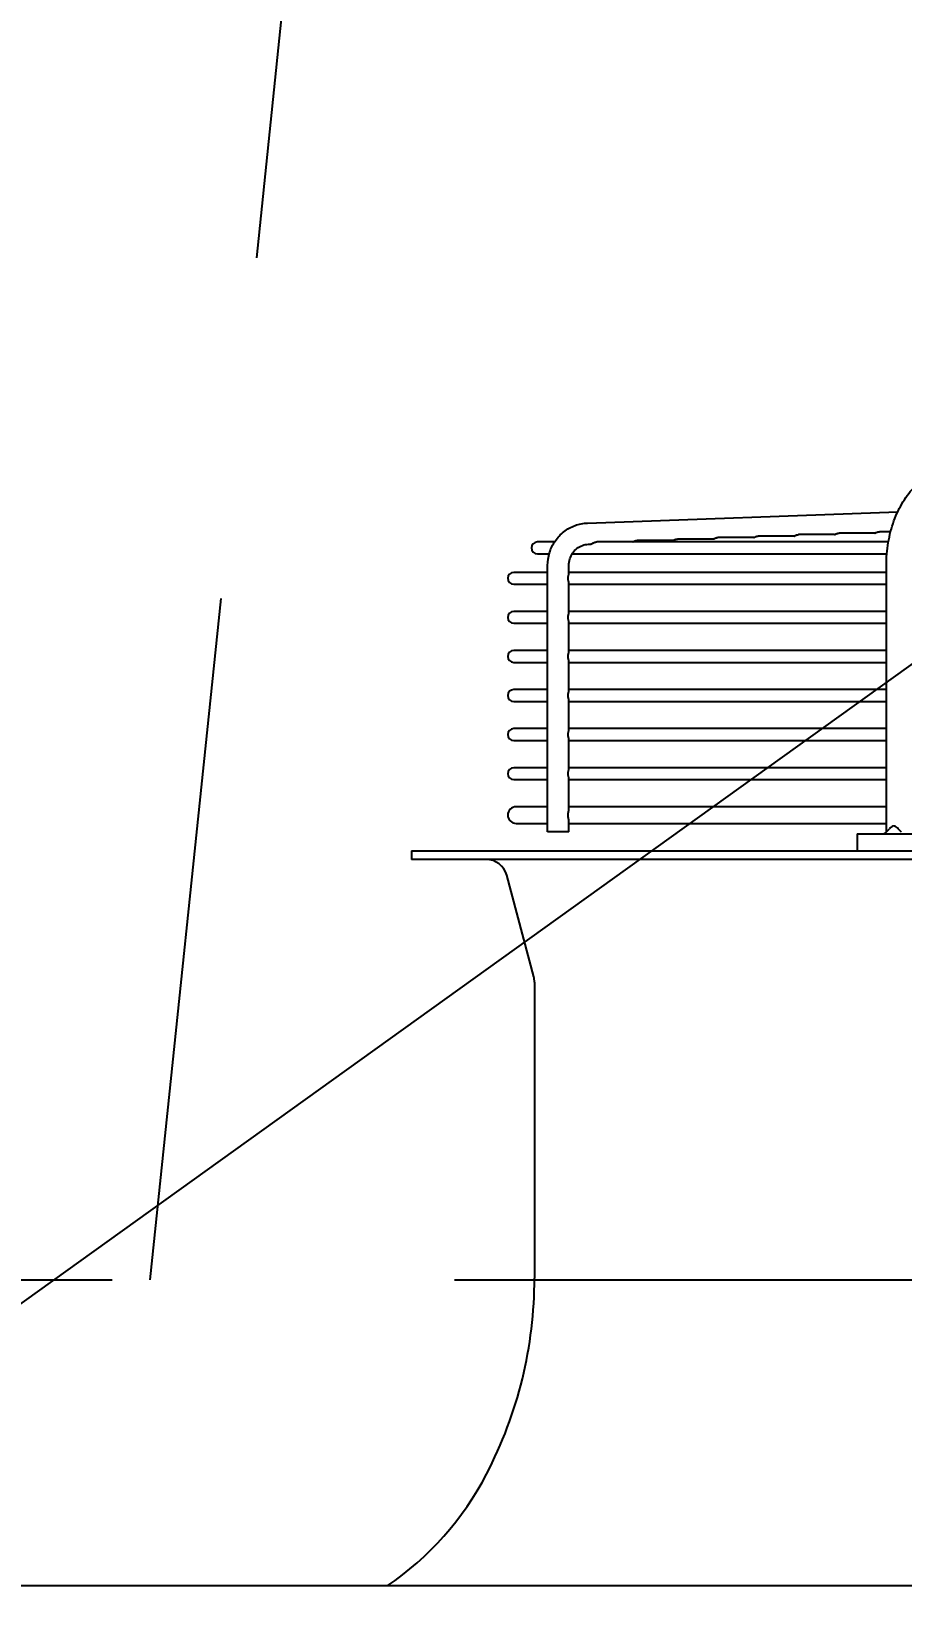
# Model space of a CAD drawing. Header units: millimetres. Extents: x 16200 to 32328, y 19251 to 29476.
# Drawn here: x 16295.33 to 16303.39, y 19596.96 to 19611.62 of the extents above; entities that cross this region are included whole.
import ezdxf

# ---------------------------------------------------------------- set-up
doc = ezdxf.new("R2010")
doc.units = ezdxf.units.MM
doc.header["$LTSCALE"] = 5
doc.linetypes.add('HIDDEN', pattern=[9.525, 6.35, -3.175])
doc.layers.add('UNIT', color=6, linetype='Continuous')
doc.layers.add('WS-NO-CONTROL', color=3, linetype='Continuous')
doc.styles.add('SUBMITTAL', font='romans.shx', dxfattribs={"width": 0.75})
doc.dimstyles.new('SUBMITTAL', dxfattribs={"dimtxt": 0.09375, "dimasz": 0.09375, "dimexe": 0.03125, "dimexo": 0.0625, "dimgap": 0.0625, "dimtad": 0, "dimdec": 4, "dimzin": 4, "dimdsep": 46, "dimlunit": 4, "dimtxsty": 'SUBMITTAL', "dimcen": 0.09375, "dimclre": 6, "dimadec": 0, "dimazin": 0, "dimtfac": 1, "dimtdec": 0, "dimtofl": 0, "dimtmove": 0, "dimatfit": 3, "dimfxl": 0, "dimfrac": 2, "dimtolj": 1, "dimtzin": 4, "dimarcsym": 0})

# ---------------------------------------------------------------- blocks, each defined once
blk = doc.blocks.new('*D98')
at = {"layer": 'WS-NO-CONTROL', "color": 6, "lineweight": -2}
for p, q in [((16249.536, 19595.795), (16249.536, 19636.925)), ((16307.686, 19595.527), (16307.686, 19636.925))]:
    blk.add_line(p, q, dxfattribs=at)
at = {"layer": 'WS-NO-CONTROL', "color": 3, "lineweight": -2}
for p, q in [((16249.536, 19634.325), (16244.986, 19634.325)), ((16303.136, 19634.325), (16254.086, 19634.325))]:
    blk.add_line(p, q, dxfattribs=at)
at = {"layer": 'WS-NO-CONTROL', "color": 3}
for points in [[(16254.086, 19635.083), (16254.086, 19633.567), (16249.536, 19634.325)], [(16303.136, 19635.083), (16303.136, 19633.567), (16307.686, 19634.325)]]:
    blk.add_solid(points, dxfattribs=at)
at = {"layer": 'WS-NO-CONTROL', "color": 3, "insert": (16227.679, 19634.325), "char_height": 4.55, "attachment_point": 5, "style": 'SUBMITTAL'}
blk.add_mtext('\\A1;4\'-10 1/8"', dxfattribs=at)

msp = doc.modelspace()

# ---------------------------------------------------------------- linework, layer by layer
at = {"layer": 'UNIT'}
for p, q in [((16300.4841, 19607.0623), (16303.3593, 19607.1663)), ((16302.7742, 19606.9544), (16302.4408, 19606.9544)), ((16303.1483, 19606.9679), (16302.815, 19606.9679)), ((16303.2934, 19606.9814), (16303.1891, 19606.9814)), ((16300.1782, 19606.8869), (16300.0196, 19606.8869)), ((16300.4912, 19606.8656), (16300.5134, 19606.8664)), ((16303.2729, 19606.8869), (16300.5698, 19606.8869)), ((16301.2774, 19606.9004), (16300.944, 19606.9004)), ((16301.6516, 19606.9139), (16301.3182, 19606.9139)), ((16302.0258, 19606.9274), (16301.6924, 19606.9274)), ((16302.4, 19606.9409), (16302.0666, 19606.9409)), ((16300.0196, 19606.7767), (16300.1286, 19606.7767)), ((16300.114, 19604.1995), (16300.114, 19606.6689)), ((16300.3108, 19606.589), (16300.3108, 19606.6689)), ((16300.3414, 19606.7767), (16303.2586, 19606.7767)), ((16303.254, 19604.1995), (16303.254, 19606.6689)), ((16300.114, 19606.605), (16299.7992, 19606.605)), ((16303.254, 19606.605), (16300.3108, 19606.605)), ((16299.7992, 19606.4948), (16300.114, 19606.4948)), ((16300.3108, 19606.2268), (16300.3108, 19606.5107)), ((16300.3108, 19606.4948), (16303.254, 19606.4948)), ((16300.114, 19606.2428), (16299.7992, 19606.2428)), ((16303.254, 19606.2428), (16300.3108, 19606.2428)), ((16299.7992, 19606.1326), (16300.114, 19606.1326)), ((16300.3108, 19605.8646), (16300.3108, 19606.1485)), ((16300.3108, 19606.1326), (16303.254, 19606.1326)), ((16300.114, 19605.8806), (16299.7992, 19605.8806)), ((16303.254, 19605.8806), (16300.3108, 19605.8806)), ((16300.3108, 19605.5024), (16300.3108, 19605.7863)), ((16299.7992, 19605.7704), (16300.114, 19605.7704)), ((16300.3108, 19605.7704), (16303.254, 19605.7704)), ((16300.114, 19605.5184), (16299.7992, 19605.5184)), ((16303.254, 19605.5184), (16300.3108, 19605.5184)), ((16299.7992, 19605.4081), (16300.114, 19605.4081)), ((16300.3108, 19605.1402), (16300.3108, 19605.4241)), ((16300.3108, 19605.4081), (16303.254, 19605.4081)), ((16300.114, 19605.1562), (16299.7992, 19605.1562)), ((16303.254, 19605.1562), (16300.3108, 19605.1562)), ((16300.3108, 19604.778), (16300.3108, 19605.0619)), ((16299.7992, 19605.0459), (16300.114, 19605.0459)), ((16300.3108, 19605.0459), (16303.254, 19605.0459)), ((16300.114, 19604.794), (16299.7992, 19604.794)), ((16303.254, 19604.794), (16300.3108, 19604.794)), ((16299.7992, 19604.6837), (16300.114, 19604.6837)), ((16300.3108, 19604.4023), (16300.3108, 19604.6997)), ((16300.3108, 19604.6837), (16303.254, 19604.6837)), ((16300.114, 19604.4318), (16299.8208, 19604.4318)), ((16303.254, 19604.4318), (16300.3108, 19604.4318)), ((16299.8208, 19604.2782), (16300.114, 19604.2782)), ((16300.3108, 19604.1995), (16300.114, 19604.1995)), ((16300.3108, 19604.1995), (16300.3108, 19604.3077)), ((16300.3108, 19604.2782), (16303.254, 19604.2782)), ((16302.9842, 19604.1798), (16305.2113, 19604.1798)), ((16302.9842, 19604.1798), (16302.9842, 19604.0223)), ((16298.8504, 19604.0223), (16332.5905, 19604.0223)), ((16298.8504, 19604.0223), (16298.8504, 19603.9436)), ((16332.5905, 19603.9436), (16298.8504, 19603.9436)), ((16299.9854, 19602.8558), (16299.7343, 19603.7974)), ((16299.9921, 19602.8051), (16299.9921, 19600.0641)), ((16298.2301, 19597.2113), (16266.0313, 19597.2113)), ((16326.8269, 19597.2113), (16298.2301, 19597.2113))]:
    msp.add_line(p, q, dxfattribs=at)
for centre, radius, start, end in [((16300.0196, 19606.8318), 0.0551, 90, 270), ((16299.7992, 19606.5499), 0.0551, 90, 270), ((16299.7992, 19606.1877), 0.0551, 90, 270), ((16299.7992, 19605.8255), 0.0551, 90, 270), ((16299.7992, 19605.4633), 0.0551, 90, 270), ((16299.7992, 19605.1011), 0.0551, 90, 270), ((16299.7992, 19604.7389), 0.0551, 90, 270), ((16299.8208, 19604.355), 0.0768, 90, 270), ((16299.5441, 19603.7467), 0.1969, 14.93142, 90), ((16299.7952, 19602.8051), 0.1969, 0, 14.93142), ((16296.0551, 19600.0641), 3.937, 332.49816, 0), ((16297.0329, 19599.5551), 2.8346, 304.22448, 332.49816)]:
    msp.add_arc(centre, radius, start, end, dxfattribs=at)
for points, knots in [([(16303.254, 19606.6689), (16303.254, 19606.7044), (16303.2555, 19606.7403), (16303.2585, 19606.7757), (16303.2615, 19606.8112), (16303.2659, 19606.8461), (16303.2718, 19606.8808), (16303.2777, 19606.9154), (16303.2851, 19606.9498), (16303.2939, 19606.9833), (16303.3026, 19607.0167), (16303.3127, 19607.0493), (16303.3242, 19607.081), (16303.3357, 19607.1128), (16303.3486, 19607.1438), (16303.3626, 19607.1734), (16303.3767, 19607.203), (16303.3919, 19607.2313), (16303.4083, 19607.2583), (16303.4247, 19607.2854), (16303.4424, 19607.3112), (16303.461, 19607.3354), (16303.4795, 19607.3595), (16303.499, 19607.382), (16303.5194, 19607.4029), (16303.5399, 19607.4237), (16303.5613, 19607.443), (16303.5834, 19607.4603), (16303.6054, 19607.4777), (16303.628, 19607.4931), (16303.6514, 19607.5066), (16303.6747, 19607.5201), (16303.6987, 19607.5318), (16303.723, 19607.5413), (16303.7473, 19607.5509), (16303.7719, 19607.5583), (16303.7968, 19607.5638), (16303.8217, 19607.5692), (16303.8471, 19607.5726), (16303.8722, 19607.5738)], [0, 0, 0, 0, 0.076921, 0.076921, 0.076921, 0.1538421, 0.1538421, 0.1538421, 0.2307631, 0.2307631, 0.2307631, 0.3076842, 0.3076842, 0.3076842, 0.3846052, 0.3846052, 0.3846052, 0.4615263, 0.4615263, 0.4615263, 0.5384473, 0.5384473, 0.5384473, 0.6153684, 0.6153684, 0.6153684, 0.6922894, 0.6922894, 0.6922894, 0.7692105, 0.7692105, 0.7692105, 0.8461315, 0.8461315, 0.8461315, 0.9230526, 0.9230526, 0.9230526, 1, 1, 1, 1]), ([(16300.114, 19606.6689), (16300.114, 19606.7088), (16300.1199, 19606.7488), (16300.1433, 19606.8252), (16300.1608, 19606.8616), (16300.2056, 19606.9274), (16300.2331, 19606.9569), (16300.2956, 19607.006), (16300.3306, 19607.0256), (16300.4051, 19607.0531), (16300.4445, 19607.0609), (16300.4841, 19607.0623)], [1.5707963, 1.5707963, 1.5707963, 1.5707963, 1.8779743, 1.8779743, 2.1851522, 2.1851522, 2.4923302, 2.4923302, 2.7995081, 2.7995081, 3.1066861, 3.1066861, 3.1066861, 3.1066861]), ([(16302.4, 19606.9409), (16302.4007, 19606.9413), (16302.4013, 19606.9417), (16302.402, 19606.9421), (16302.4029, 19606.9426), (16302.4039, 19606.9431), (16302.4048, 19606.9436), (16302.4057, 19606.9441), (16302.4067, 19606.9446), (16302.4076, 19606.9451), (16302.4086, 19606.9456), (16302.4096, 19606.9461), (16302.4105, 19606.9466), (16302.4115, 19606.947), (16302.4125, 19606.9475), (16302.4135, 19606.9479), (16302.4145, 19606.9484), (16302.4155, 19606.9488), (16302.4165, 19606.9492), (16302.4174, 19606.9496), (16302.4184, 19606.95), (16302.4194, 19606.9504), (16302.4204, 19606.9507), (16302.4215, 19606.9511), (16302.4225, 19606.9514), (16302.4235, 19606.9517), (16302.4245, 19606.952), (16302.4255, 19606.9523), (16302.4265, 19606.9526), (16302.4275, 19606.9528), (16302.4285, 19606.953), (16302.4295, 19606.9532), (16302.4305, 19606.9534), (16302.4315, 19606.9536), (16302.4325, 19606.9538), (16302.4335, 19606.9539), (16302.4345, 19606.954), (16302.4355, 19606.9542), (16302.4365, 19606.9542), (16302.4375, 19606.9543), (16302.4384, 19606.9544), (16302.4394, 19606.9544), (16302.4404, 19606.9544), (16302.4405, 19606.9544), (16302.4406, 19606.9544), (16302.4408, 19606.9544)], [0.17689154, 0.17689154, 0.17689154, 0.17689154, 0.19512195, 0.19512195, 0.19512195, 0.2195122, 0.2195122, 0.2195122, 0.24390244, 0.24390244, 0.24390244, 0.26829268, 0.26829268, 0.26829268, 0.29268293, 0.29268293, 0.29268293, 0.31707317, 0.31707317, 0.31707317, 0.34146341, 0.34146341, 0.34146341, 0.36585366, 0.36585366, 0.36585366, 0.3902439, 0.3902439, 0.3902439, 0.41463415, 0.41463415, 0.41463415, 0.43902439, 0.43902439, 0.43902439, 0.46341463, 0.46341463, 0.46341463, 0.48780488, 0.48780488, 0.48780488, 0.51219512, 0.51219512, 0.51219512, 0.51556798, 0.51556798, 0.51556798, 0.51556798]), ([(16302.7742, 19606.9544), (16302.7748, 19606.9548), (16302.7755, 19606.9552), (16302.7762, 19606.9556), (16302.7771, 19606.9561), (16302.7781, 19606.9566), (16302.779, 19606.9571), (16302.78, 19606.9576), (16302.7809, 19606.9581), (16302.7819, 19606.9586), (16302.7828, 19606.9591), (16302.7838, 19606.9596), (16302.7848, 19606.9601), (16302.7857, 19606.9605), (16302.7867, 19606.961), (16302.7877, 19606.9614), (16302.7887, 19606.9619), (16302.7897, 19606.9623), (16302.7907, 19606.9627), (16302.7917, 19606.9631), (16302.7927, 19606.9635), (16302.7937, 19606.9639), (16302.7947, 19606.9642), (16302.7957, 19606.9646), (16302.7967, 19606.9649), (16302.7977, 19606.9652), (16302.7987, 19606.9655), (16302.7997, 19606.9658), (16302.8007, 19606.966), (16302.8017, 19606.9663), (16302.8027, 19606.9665), (16302.8037, 19606.9667), (16302.8047, 19606.9669), (16302.8057, 19606.9671), (16302.8067, 19606.9673), (16302.8077, 19606.9674), (16302.8087, 19606.9675), (16302.8097, 19606.9677), (16302.8107, 19606.9677), (16302.8116, 19606.9678), (16302.8126, 19606.9679), (16302.8136, 19606.9679), (16302.8146, 19606.9679), (16302.8147, 19606.9679), (16302.8148, 19606.9679), (16302.815, 19606.9679)], [0.17654387, 0.17654387, 0.17654387, 0.17654387, 0.19512195, 0.19512195, 0.19512195, 0.2195122, 0.2195122, 0.2195122, 0.24390244, 0.24390244, 0.24390244, 0.26829268, 0.26829268, 0.26829268, 0.29268293, 0.29268293, 0.29268293, 0.31707317, 0.31707317, 0.31707317, 0.34146341, 0.34146341, 0.34146341, 0.36585366, 0.36585366, 0.36585366, 0.3902439, 0.3902439, 0.3902439, 0.41463415, 0.41463415, 0.41463415, 0.43902439, 0.43902439, 0.43902439, 0.46341463, 0.46341463, 0.46341463, 0.48780488, 0.48780488, 0.48780488, 0.51219512, 0.51219512, 0.51219512, 0.51558176, 0.51558176, 0.51558176, 0.51558176]), ([(16303.1483, 19606.9679), (16303.149, 19606.9683), (16303.1497, 19606.9687), (16303.1504, 19606.9691), (16303.1514, 19606.9696), (16303.1523, 19606.9701), (16303.1532, 19606.9706), (16303.1542, 19606.9711), (16303.1551, 19606.9716), (16303.1561, 19606.9721), (16303.157, 19606.9726), (16303.158, 19606.9731), (16303.159, 19606.9736), (16303.1599, 19606.9741), (16303.1609, 19606.9745), (16303.1619, 19606.975), (16303.1629, 19606.9754), (16303.1639, 19606.9758), (16303.1649, 19606.9762), (16303.1659, 19606.9766), (16303.1669, 19606.977), (16303.1679, 19606.9774), (16303.1689, 19606.9777), (16303.1699, 19606.9781), (16303.1709, 19606.9784), (16303.1719, 19606.9787), (16303.1729, 19606.979), (16303.1739, 19606.9793), (16303.1749, 19606.9795), (16303.1759, 19606.9798), (16303.1769, 19606.98), (16303.1779, 19606.9802), (16303.1789, 19606.9804), (16303.1799, 19606.9806), (16303.1809, 19606.9808), (16303.1819, 19606.9809), (16303.1829, 19606.981), (16303.1839, 19606.9811), (16303.1849, 19606.9812), (16303.1858, 19606.9813), (16303.1868, 19606.9814), (16303.1878, 19606.9814), (16303.1887, 19606.9814), (16303.1889, 19606.9814), (16303.189, 19606.9814), (16303.1891, 19606.9814)], [0.1761954, 0.1761954, 0.1761954, 0.1761954, 0.19512195, 0.19512195, 0.19512195, 0.2195122, 0.2195122, 0.2195122, 0.24390244, 0.24390244, 0.24390244, 0.26829268, 0.26829268, 0.26829268, 0.29268293, 0.29268293, 0.29268293, 0.31707317, 0.31707317, 0.31707317, 0.34146341, 0.34146341, 0.34146341, 0.36585366, 0.36585366, 0.36585366, 0.3902439, 0.3902439, 0.3902439, 0.41463415, 0.41463415, 0.41463415, 0.43902439, 0.43902439, 0.43902439, 0.46341463, 0.46341463, 0.46341463, 0.48780488, 0.48780488, 0.48780488, 0.51219512, 0.51219512, 0.51219512, 0.51559553, 0.51559553, 0.51559553, 0.51559553]), ([(16300.3108, 19606.6689), (16300.3108, 19606.6894), (16300.3139, 19606.7098), (16300.3258, 19606.7488), (16300.3346, 19606.7672), (16300.3571, 19606.8001), (16300.3707, 19606.8147), (16300.4012, 19606.8387), (16300.4182, 19606.8481), (16300.4538, 19606.8612), (16300.4724, 19606.8649), (16300.4912, 19606.8656)], [1.5707963, 1.5707963, 1.5707963, 1.5707963, 1.8779743, 1.8779743, 2.1851522, 2.1851522, 2.4923302, 2.4923302, 2.7995081, 2.7995081, 3.1066861, 3.1066861, 3.1066861, 3.1066861]), ([(16300.5134, 19606.8664), (16300.5136, 19606.8664), (16300.5137, 19606.8664), (16300.5139, 19606.8664), (16300.5142, 19606.8665), (16300.5145, 19606.8665), (16300.5147, 19606.8666), (16300.5153, 19606.8667), (16300.5159, 19606.8668), (16300.5165, 19606.867), (16300.5172, 19606.8672), (16300.5178, 19606.8675), (16300.5185, 19606.8678), (16300.5192, 19606.8681), (16300.52, 19606.8684), (16300.5207, 19606.8688), (16300.5215, 19606.8692), (16300.5223, 19606.8696), (16300.5231, 19606.8701), (16300.5239, 19606.8705), (16300.5247, 19606.871), (16300.5256, 19606.8715), (16300.5265, 19606.8719), (16300.5273, 19606.8724), (16300.5282, 19606.8729), (16300.5291, 19606.8735), (16300.53, 19606.874), (16300.5309, 19606.8745), (16300.5318, 19606.875), (16300.5328, 19606.8755), (16300.5337, 19606.876), (16300.5347, 19606.8766), (16300.5356, 19606.8771), (16300.5366, 19606.8776), (16300.5375, 19606.8781), (16300.5385, 19606.8786), (16300.5395, 19606.879), (16300.5405, 19606.8795), (16300.5414, 19606.88), (16300.5424, 19606.8804), (16300.5434, 19606.8809), (16300.5444, 19606.8813), (16300.5454, 19606.8817), (16300.5464, 19606.8821), (16300.5474, 19606.8825), (16300.5484, 19606.8829), (16300.5494, 19606.8832), (16300.5504, 19606.8836), (16300.5514, 19606.8839), (16300.5524, 19606.8842), (16300.5535, 19606.8845), (16300.5545, 19606.8848), (16300.5555, 19606.8851), (16300.5565, 19606.8853), (16300.5575, 19606.8855), (16300.5585, 19606.8858), (16300.5595, 19606.886), (16300.5605, 19606.8861), (16300.5615, 19606.8863), (16300.5625, 19606.8864), (16300.5635, 19606.8866), (16300.5645, 19606.8867), (16300.5655, 19606.8868), (16300.5665, 19606.8868), (16300.5675, 19606.8869), (16300.5684, 19606.8869), (16300.5694, 19606.8869), (16300.5695, 19606.8869), (16300.5697, 19606.8869), (16300.5698, 19606.8869)], [0.00401292, 0.00401292, 0.00401292, 0.00401292, 0.01219512, 0.01219512, 0.01219512, 0.02439024, 0.02439024, 0.02439024, 0.04878049, 0.04878049, 0.04878049, 0.07317073, 0.07317073, 0.07317073, 0.09756098, 0.09756098, 0.09756098, 0.12195122, 0.12195122, 0.12195122, 0.14634146, 0.14634146, 0.14634146, 0.17073171, 0.17073171, 0.17073171, 0.19512195, 0.19512195, 0.19512195, 0.2195122, 0.2195122, 0.2195122, 0.24390244, 0.24390244, 0.24390244, 0.26829268, 0.26829268, 0.26829268, 0.29268293, 0.29268293, 0.29268293, 0.31707317, 0.31707317, 0.31707317, 0.34146341, 0.34146341, 0.34146341, 0.36585366, 0.36585366, 0.36585366, 0.3902439, 0.3902439, 0.3902439, 0.41463415, 0.41463415, 0.41463415, 0.43902439, 0.43902439, 0.43902439, 0.46341463, 0.46341463, 0.46341463, 0.48780488, 0.48780488, 0.48780488, 0.51219512, 0.51219512, 0.51219512, 0.51549915, 0.51549915, 0.51549915, 0.51549915]), ([(16300.9033, 19606.8869), (16300.9039, 19606.8873), (16300.9045, 19606.8876), (16300.9051, 19606.888), (16300.9061, 19606.8885), (16300.907, 19606.889), (16300.9079, 19606.8896), (16300.9089, 19606.8901), (16300.9098, 19606.8906), (16300.9108, 19606.8911), (16300.9117, 19606.8916), (16300.9127, 19606.8921), (16300.9137, 19606.8925), (16300.9147, 19606.893), (16300.9156, 19606.8935), (16300.9166, 19606.8939), (16300.9176, 19606.8944), (16300.9186, 19606.8948), (16300.9196, 19606.8952), (16300.9206, 19606.8956), (16300.9216, 19606.896), (16300.9226, 19606.8964), (16300.9236, 19606.8967), (16300.9246, 19606.8971), (16300.9256, 19606.8974), (16300.9266, 19606.8977), (16300.9277, 19606.898), (16300.9287, 19606.8983), (16300.9297, 19606.8986), (16300.9307, 19606.8988), (16300.9317, 19606.899), (16300.9327, 19606.8993), (16300.9337, 19606.8995), (16300.9347, 19606.8996), (16300.9357, 19606.8998), (16300.9367, 19606.8999), (16300.9377, 19606.9001), (16300.9387, 19606.9002), (16300.9397, 19606.9003), (16300.9407, 19606.9003), (16300.9417, 19606.9004), (16300.9426, 19606.9004), (16300.9436, 19606.9004), (16300.9437, 19606.9004), (16300.9439, 19606.9004), (16300.944, 19606.9004)], [0.1782737, 0.1782737, 0.1782737, 0.1782737, 0.19512195, 0.19512195, 0.19512195, 0.2195122, 0.2195122, 0.2195122, 0.24390244, 0.24390244, 0.24390244, 0.26829268, 0.26829268, 0.26829268, 0.29268293, 0.29268293, 0.29268293, 0.31707317, 0.31707317, 0.31707317, 0.34146341, 0.34146341, 0.34146341, 0.36585366, 0.36585366, 0.36585366, 0.3902439, 0.3902439, 0.3902439, 0.41463415, 0.41463415, 0.41463415, 0.43902439, 0.43902439, 0.43902439, 0.46341463, 0.46341463, 0.46341463, 0.48780488, 0.48780488, 0.48780488, 0.51219512, 0.51219512, 0.51219512, 0.5155129, 0.5155129, 0.5155129, 0.5155129]), ([(16301.2774, 19606.9004), (16301.2781, 19606.9008), (16301.2787, 19606.9012), (16301.2794, 19606.9015), (16301.2803, 19606.902), (16301.2812, 19606.9026), (16301.2821, 19606.9031), (16301.2831, 19606.9036), (16301.284, 19606.9041), (16301.285, 19606.9046), (16301.286, 19606.9051), (16301.2869, 19606.9056), (16301.2879, 19606.906), (16301.2889, 19606.9065), (16301.2899, 19606.907), (16301.2908, 19606.9074), (16301.2918, 19606.9079), (16301.2928, 19606.9083), (16301.2938, 19606.9087), (16301.2948, 19606.9091), (16301.2958, 19606.9095), (16301.2968, 19606.9099), (16301.2978, 19606.9102), (16301.2988, 19606.9106), (16301.2998, 19606.9109), (16301.3009, 19606.9112), (16301.3019, 19606.9115), (16301.3029, 19606.9118), (16301.3039, 19606.9121), (16301.3049, 19606.9123), (16301.3059, 19606.9125), (16301.3069, 19606.9128), (16301.3079, 19606.9129), (16301.3089, 19606.9131), (16301.3099, 19606.9133), (16301.3109, 19606.9134), (16301.3119, 19606.9136), (16301.3129, 19606.9137), (16301.3139, 19606.9138), (16301.3149, 19606.9138), (16301.3159, 19606.9139), (16301.3168, 19606.9139), (16301.3178, 19606.9139), (16301.3179, 19606.9139), (16301.318, 19606.9139), (16301.3182, 19606.9139)], [0.17792949, 0.17792949, 0.17792949, 0.17792949, 0.19512195, 0.19512195, 0.19512195, 0.2195122, 0.2195122, 0.2195122, 0.24390244, 0.24390244, 0.24390244, 0.26829268, 0.26829268, 0.26829268, 0.29268293, 0.29268293, 0.29268293, 0.31707317, 0.31707317, 0.31707317, 0.34146341, 0.34146341, 0.34146341, 0.36585366, 0.36585366, 0.36585366, 0.3902439, 0.3902439, 0.3902439, 0.41463415, 0.41463415, 0.41463415, 0.43902439, 0.43902439, 0.43902439, 0.46341463, 0.46341463, 0.46341463, 0.48780488, 0.48780488, 0.48780488, 0.51219512, 0.51219512, 0.51219512, 0.51552666, 0.51552666, 0.51552666, 0.51552666]), ([(16301.6516, 19606.9139), (16301.6523, 19606.9143), (16301.6529, 19606.9147), (16301.6536, 19606.915), (16301.6545, 19606.9156), (16301.6554, 19606.9161), (16301.6564, 19606.9166), (16301.6573, 19606.9171), (16301.6583, 19606.9176), (16301.6592, 19606.9181), (16301.6602, 19606.9186), (16301.6611, 19606.9191), (16301.6621, 19606.9196), (16301.6631, 19606.92), (16301.6641, 19606.9205), (16301.6651, 19606.9209), (16301.666, 19606.9214), (16301.667, 19606.9218), (16301.668, 19606.9222), (16301.669, 19606.9226), (16301.67, 19606.923), (16301.671, 19606.9234), (16301.672, 19606.9237), (16301.673, 19606.9241), (16301.6741, 19606.9244), (16301.6751, 19606.9247), (16301.6761, 19606.925), (16301.6771, 19606.9253), (16301.6781, 19606.9256), (16301.6791, 19606.9258), (16301.6801, 19606.926), (16301.6811, 19606.9262), (16301.6821, 19606.9264), (16301.6831, 19606.9266), (16301.6841, 19606.9268), (16301.6851, 19606.9269), (16301.6861, 19606.927), (16301.6871, 19606.9272), (16301.6881, 19606.9273), (16301.6891, 19606.9273), (16301.69, 19606.9274), (16301.691, 19606.9274), (16301.692, 19606.9274), (16301.6921, 19606.9274), (16301.6922, 19606.9274), (16301.6924, 19606.9274)], [0.17758438, 0.17758438, 0.17758438, 0.17758438, 0.19512195, 0.19512195, 0.19512195, 0.2195122, 0.2195122, 0.2195122, 0.24390244, 0.24390244, 0.24390244, 0.26829268, 0.26829268, 0.26829268, 0.29268293, 0.29268293, 0.29268293, 0.31707317, 0.31707317, 0.31707317, 0.34146341, 0.34146341, 0.34146341, 0.36585366, 0.36585366, 0.36585366, 0.3902439, 0.3902439, 0.3902439, 0.41463415, 0.41463415, 0.41463415, 0.43902439, 0.43902439, 0.43902439, 0.46341463, 0.46341463, 0.46341463, 0.48780488, 0.48780488, 0.48780488, 0.51219512, 0.51219512, 0.51219512, 0.51554043, 0.51554043, 0.51554043, 0.51554043]), ([(16302.0258, 19606.9274), (16302.0265, 19606.9278), (16302.0271, 19606.9282), (16302.0278, 19606.9286), (16302.0287, 19606.9291), (16302.0296, 19606.9296), (16302.0306, 19606.9301), (16302.0315, 19606.9306), (16302.0325, 19606.9311), (16302.0334, 19606.9316), (16302.0344, 19606.9321), (16302.0354, 19606.9326), (16302.0363, 19606.9331), (16302.0373, 19606.9335), (16302.0383, 19606.934), (16302.0393, 19606.9344), (16302.0403, 19606.9349), (16302.0412, 19606.9353), (16302.0422, 19606.9357), (16302.0432, 19606.9361), (16302.0442, 19606.9365), (16302.0452, 19606.9369), (16302.0462, 19606.9372), (16302.0472, 19606.9376), (16302.0483, 19606.9379), (16302.0493, 19606.9382), (16302.0503, 19606.9385), (16302.0513, 19606.9388), (16302.0523, 19606.9391), (16302.0533, 19606.9393), (16302.0543, 19606.9395), (16302.0553, 19606.9397), (16302.0563, 19606.9399), (16302.0573, 19606.9401), (16302.0583, 19606.9403), (16302.0593, 19606.9404), (16302.0603, 19606.9405), (16302.0613, 19606.9407), (16302.0623, 19606.9407), (16302.0633, 19606.9408), (16302.0642, 19606.9409), (16302.0652, 19606.9409), (16302.0662, 19606.9409), (16302.0663, 19606.9409), (16302.0664, 19606.9409), (16302.0666, 19606.9409)], [0.17723839, 0.17723839, 0.17723839, 0.17723839, 0.19512195, 0.19512195, 0.19512195, 0.2195122, 0.2195122, 0.2195122, 0.24390244, 0.24390244, 0.24390244, 0.26829268, 0.26829268, 0.26829268, 0.29268293, 0.29268293, 0.29268293, 0.31707317, 0.31707317, 0.31707317, 0.34146341, 0.34146341, 0.34146341, 0.36585366, 0.36585366, 0.36585366, 0.3902439, 0.3902439, 0.3902439, 0.41463415, 0.41463415, 0.41463415, 0.43902439, 0.43902439, 0.43902439, 0.46341463, 0.46341463, 0.46341463, 0.48780488, 0.48780488, 0.48780488, 0.51219512, 0.51219512, 0.51219512, 0.5155542, 0.5155542, 0.5155542, 0.5155542]), ([(16300.3038, 19606.5499), (16300.3038, 19606.5509), (16300.3038, 19606.5529), (16300.304, 19606.5559), (16300.3042, 19606.5588), (16300.3046, 19606.5618), (16300.305, 19606.5646), (16300.3055, 19606.5674), (16300.3061, 19606.5701), (16300.3067, 19606.5728), (16300.3073, 19606.5753), (16300.308, 19606.5777), (16300.3087, 19606.58), (16300.3093, 19606.5821), (16300.3099, 19606.5841), (16300.3104, 19606.5859), (16300.3107, 19606.5875), (16300.3108, 19606.5885), (16300.3108, 19606.589), (16300.3108, 19606.589)], [0, 0, 0, 0, 0.04761905, 0.0952381, 0.14285714, 0.19047619, 0.23809524, 0.28571429, 0.33333333, 0.38095238, 0.42857143, 0.47619048, 0.52380952, 0.57142857, 0.61904762, 0.66666667, 0.71428571, 0.76190476, 0.76755733, 0.76755733, 0.76755733, 0.76755733]), ([(16300.3108, 19606.5107), (16300.3108, 19606.5108), (16300.3108, 19606.5113), (16300.3107, 19606.5122), (16300.3104, 19606.5138), (16300.3099, 19606.5156), (16300.3093, 19606.5176), (16300.3087, 19606.5198), (16300.308, 19606.522), (16300.3073, 19606.5245), (16300.3067, 19606.527), (16300.3061, 19606.5296), (16300.3055, 19606.5323), (16300.305, 19606.5351), (16300.3046, 19606.538), (16300.3042, 19606.5409), (16300.304, 19606.5439), (16300.3038, 19606.5469), (16300.3038, 19606.5489), (16300.3038, 19606.5499)], [0.23243408, 0.23243408, 0.23243408, 0.23243408, 0.23809524, 0.28571429, 0.33333333, 0.38095238, 0.42857143, 0.47619048, 0.52380952, 0.57142857, 0.61904762, 0.66666667, 0.71428571, 0.76190476, 0.80952381, 0.85714286, 0.9047619, 0.95238095, 1, 1, 1, 1]), ([(16300.3038, 19606.1877), (16300.3038, 19606.1887), (16300.3038, 19606.1907), (16300.304, 19606.1937), (16300.3042, 19606.1966), (16300.3046, 19606.1995), (16300.305, 19606.2024), (16300.3055, 19606.2052), (16300.3061, 19606.2079), (16300.3067, 19606.2106), (16300.3073, 19606.2131), (16300.308, 19606.2155), (16300.3087, 19606.2178), (16300.3093, 19606.2199), (16300.3099, 19606.2219), (16300.3104, 19606.2237), (16300.3107, 19606.2253), (16300.3108, 19606.2263), (16300.3108, 19606.2268), (16300.3108, 19606.2268)], [0, 0, 0, 0, 0.04761905, 0.0952381, 0.14285714, 0.19047619, 0.23809524, 0.28571429, 0.33333333, 0.38095238, 0.42857143, 0.47619048, 0.52380952, 0.57142857, 0.61904762, 0.66666667, 0.71428571, 0.76190476, 0.76755733, 0.76755733, 0.76755733, 0.76755733]), ([(16300.3108, 19606.1485), (16300.3108, 19606.1486), (16300.3108, 19606.1491), (16300.3107, 19606.15), (16300.3104, 19606.1516), (16300.3099, 19606.1534), (16300.3093, 19606.1554), (16300.3087, 19606.1576), (16300.308, 19606.1598), (16300.3073, 19606.1623), (16300.3067, 19606.1648), (16300.3061, 19606.1674), (16300.3055, 19606.1701), (16300.305, 19606.1729), (16300.3046, 19606.1758), (16300.3042, 19606.1787), (16300.304, 19606.1817), (16300.3038, 19606.1847), (16300.3038, 19606.1867), (16300.3038, 19606.1877)], [0.23243408, 0.23243408, 0.23243408, 0.23243408, 0.23809524, 0.28571429, 0.33333333, 0.38095238, 0.42857143, 0.47619048, 0.52380952, 0.57142857, 0.61904762, 0.66666667, 0.71428571, 0.76190476, 0.80952381, 0.85714286, 0.9047619, 0.95238095, 1, 1, 1, 1]), ([(16300.3038, 19605.8255), (16300.3038, 19605.8265), (16300.3038, 19605.8285), (16300.304, 19605.8315), (16300.3042, 19605.8344), (16300.3046, 19605.8373), (16300.305, 19605.8402), (16300.3055, 19605.843), (16300.3061, 19605.8457), (16300.3067, 19605.8484), (16300.3073, 19605.8509), (16300.308, 19605.8533), (16300.3087, 19605.8556), (16300.3093, 19605.8577), (16300.3099, 19605.8597), (16300.3104, 19605.8615), (16300.3107, 19605.8631), (16300.3108, 19605.8641), (16300.3108, 19605.8646), (16300.3108, 19605.8646)], [0, 0, 0, 0, 0.04761905, 0.0952381, 0.14285714, 0.19047619, 0.23809524, 0.28571429, 0.33333333, 0.38095238, 0.42857143, 0.47619048, 0.52380952, 0.57142857, 0.61904762, 0.66666667, 0.71428571, 0.76190476, 0.76755733, 0.76755733, 0.76755733, 0.76755733]), ([(16300.3108, 19605.7863), (16300.3108, 19605.7864), (16300.3108, 19605.7868), (16300.3107, 19605.7878), (16300.3104, 19605.7894), (16300.3099, 19605.7912), (16300.3093, 19605.7932), (16300.3087, 19605.7954), (16300.308, 19605.7976), (16300.3073, 19605.8), (16300.3067, 19605.8026), (16300.3061, 19605.8052), (16300.3055, 19605.8079), (16300.305, 19605.8107), (16300.3046, 19605.8136), (16300.3042, 19605.8165), (16300.304, 19605.8195), (16300.3038, 19605.8225), (16300.3038, 19605.8245), (16300.3038, 19605.8255)], [0.23243408, 0.23243408, 0.23243408, 0.23243408, 0.23809524, 0.28571429, 0.33333333, 0.38095238, 0.42857143, 0.47619048, 0.52380952, 0.57142857, 0.61904762, 0.66666667, 0.71428571, 0.76190476, 0.80952381, 0.85714286, 0.9047619, 0.95238095, 1, 1, 1, 1]), ([(16300.3038, 19605.4633), (16300.3038, 19605.4643), (16300.3038, 19605.4663), (16300.304, 19605.4693), (16300.3042, 19605.4722), (16300.3046, 19605.4751), (16300.305, 19605.478), (16300.3055, 19605.4808), (16300.3061, 19605.4835), (16300.3067, 19605.4862), (16300.3073, 19605.4887), (16300.308, 19605.4911), (16300.3087, 19605.4934), (16300.3093, 19605.4955), (16300.3099, 19605.4975), (16300.3104, 19605.4993), (16300.3107, 19605.5009), (16300.3108, 19605.5019), (16300.3108, 19605.5024), (16300.3108, 19605.5024)], [0, 0, 0, 0, 0.04761905, 0.0952381, 0.14285714, 0.19047619, 0.23809524, 0.28571429, 0.33333333, 0.38095238, 0.42857143, 0.47619048, 0.52380952, 0.57142857, 0.61904762, 0.66666667, 0.71428571, 0.76190476, 0.76755733, 0.76755733, 0.76755733, 0.76755733]), ([(16300.3108, 19605.4241), (16300.3108, 19605.4242), (16300.3108, 19605.4246), (16300.3107, 19605.4256), (16300.3104, 19605.4272), (16300.3099, 19605.429), (16300.3093, 19605.431), (16300.3087, 19605.4331), (16300.308, 19605.4354), (16300.3073, 19605.4378), (16300.3067, 19605.4404), (16300.3061, 19605.443), (16300.3055, 19605.4457), (16300.305, 19605.4485), (16300.3046, 19605.4514), (16300.3042, 19605.4543), (16300.304, 19605.4573), (16300.3038, 19605.4603), (16300.3038, 19605.4623), (16300.3038, 19605.4633)], [0.23243408, 0.23243408, 0.23243408, 0.23243408, 0.23809524, 0.28571429, 0.33333333, 0.38095238, 0.42857143, 0.47619048, 0.52380952, 0.57142857, 0.61904762, 0.66666667, 0.71428571, 0.76190476, 0.80952381, 0.85714286, 0.9047619, 0.95238095, 1, 1, 1, 1]), ([(16300.3038, 19605.1011), (16300.3038, 19605.1021), (16300.3038, 19605.1041), (16300.304, 19605.1071), (16300.3042, 19605.11), (16300.3046, 19605.1129), (16300.305, 19605.1158), (16300.3055, 19605.1186), (16300.3061, 19605.1213), (16300.3067, 19605.1239), (16300.3073, 19605.1265), (16300.308, 19605.1289), (16300.3087, 19605.1312), (16300.3093, 19605.1333), (16300.3099, 19605.1353), (16300.3104, 19605.1371), (16300.3107, 19605.1387), (16300.3108, 19605.1397), (16300.3108, 19605.1402), (16300.3108, 19605.1402)], [0, 0, 0, 0, 0.04761905, 0.0952381, 0.14285714, 0.19047619, 0.23809524, 0.28571429, 0.33333333, 0.38095238, 0.42857143, 0.47619048, 0.52380952, 0.57142857, 0.61904762, 0.66666667, 0.71428571, 0.76190476, 0.76755733, 0.76755733, 0.76755733, 0.76755733]), ([(16300.3108, 19605.0619), (16300.3108, 19605.062), (16300.3108, 19605.0624), (16300.3107, 19605.0634), (16300.3104, 19605.065), (16300.3099, 19605.0668), (16300.3093, 19605.0688), (16300.3087, 19605.0709), (16300.308, 19605.0732), (16300.3073, 19605.0756), (16300.3067, 19605.0782), (16300.3061, 19605.0808), (16300.3055, 19605.0835), (16300.305, 19605.0863), (16300.3046, 19605.0892), (16300.3042, 19605.0921), (16300.304, 19605.0951), (16300.3038, 19605.0981), (16300.3038, 19605.1001), (16300.3038, 19605.1011)], [0.23243408, 0.23243408, 0.23243408, 0.23243408, 0.23809524, 0.28571429, 0.33333333, 0.38095238, 0.42857143, 0.47619048, 0.52380952, 0.57142857, 0.61904762, 0.66666667, 0.71428571, 0.76190476, 0.80952381, 0.85714286, 0.9047619, 0.95238095, 1, 1, 1, 1]), ([(16300.3038, 19604.7389), (16300.3038, 19604.7399), (16300.3038, 19604.7419), (16300.304, 19604.7448), (16300.3042, 19604.7478), (16300.3046, 19604.7507), (16300.305, 19604.7536), (16300.3055, 19604.7564), (16300.3061, 19604.7591), (16300.3067, 19604.7617), (16300.3073, 19604.7643), (16300.308, 19604.7667), (16300.3087, 19604.769), (16300.3093, 19604.7711), (16300.3099, 19604.7731), (16300.3104, 19604.7749), (16300.3107, 19604.7765), (16300.3108, 19604.7775), (16300.3108, 19604.7779), (16300.3108, 19604.778)], [0, 0, 0, 0, 0.04761905, 0.0952381, 0.14285714, 0.19047619, 0.23809524, 0.28571429, 0.33333333, 0.38095238, 0.42857143, 0.47619048, 0.52380952, 0.57142857, 0.61904762, 0.66666667, 0.71428571, 0.76190476, 0.76755733, 0.76755733, 0.76755733, 0.76755733]), ([(16300.3108, 19604.6997), (16300.3108, 19604.6998), (16300.3108, 19604.7002), (16300.3107, 19604.7012), (16300.3104, 19604.7028), (16300.3099, 19604.7046), (16300.3093, 19604.7066), (16300.3087, 19604.7087), (16300.308, 19604.711), (16300.3073, 19604.7134), (16300.3067, 19604.716), (16300.3061, 19604.7186), (16300.3055, 19604.7213), (16300.305, 19604.7241), (16300.3046, 19604.727), (16300.3042, 19604.7299), (16300.304, 19604.7329), (16300.3038, 19604.7359), (16300.3038, 19604.7379), (16300.3038, 19604.7389)], [0.23243408, 0.23243408, 0.23243408, 0.23243408, 0.23809524, 0.28571429, 0.33333333, 0.38095238, 0.42857143, 0.47619048, 0.52380952, 0.57142857, 0.61904762, 0.66666667, 0.71428571, 0.76190476, 0.80952381, 0.85714286, 0.9047619, 0.95238095, 1, 1, 1, 1]), ([(16300.3038, 19604.355), (16300.3038, 19604.3563), (16300.3038, 19604.3589), (16300.304, 19604.3628), (16300.3043, 19604.3666), (16300.3047, 19604.3703), (16300.3052, 19604.3739), (16300.3058, 19604.3775), (16300.3064, 19604.3808), (16300.3071, 19604.3841), (16300.3078, 19604.3871), (16300.3084, 19604.39), (16300.3091, 19604.3927), (16300.3097, 19604.3952), (16300.3102, 19604.3974), (16300.3106, 19604.3995), (16300.3108, 19604.4011), (16300.3108, 19604.402), (16300.3108, 19604.4023)], [0, 0, 0, 0, 0.04761905, 0.0952381, 0.14285714, 0.19047619, 0.23809524, 0.28571429, 0.33333333, 0.38095238, 0.42857143, 0.47619048, 0.52380952, 0.57142857, 0.61904762, 0.66666667, 0.71428571, 0.74720176, 0.74720176, 0.74720176, 0.74720176]), ([(16300.3108, 19604.3077), (16300.3108, 19604.308), (16300.3108, 19604.3089), (16300.3106, 19604.3105), (16300.3102, 19604.3126), (16300.3097, 19604.3148), (16300.3091, 19604.3173), (16300.3084, 19604.32), (16300.3078, 19604.3229), (16300.3071, 19604.3259), (16300.3064, 19604.3292), (16300.3058, 19604.3325), (16300.3052, 19604.336), (16300.3047, 19604.3397), (16300.3043, 19604.3434), (16300.304, 19604.3472), (16300.3038, 19604.3511), (16300.3038, 19604.3537), (16300.3038, 19604.355)], [0.25278988, 0.25278988, 0.25278988, 0.25278988, 0.28571429, 0.33333333, 0.38095238, 0.42857143, 0.47619048, 0.52380952, 0.57142857, 0.61904762, 0.66666667, 0.71428571, 0.76190476, 0.80952381, 0.85714286, 0.9047619, 0.95238095, 1, 1, 1, 1]), ([(16303.3932, 19604.1961), (16303.3787, 19604.2137), (16303.3666, 19604.2275), (16303.3502, 19604.2427), (16303.3445, 19604.247), (16303.3361, 19604.2514), (16303.3332, 19604.2526), (16303.328, 19604.2538), (16303.3258, 19604.2541), (16303.3214, 19604.2541), (16303.3192, 19604.2538), (16303.314, 19604.2526), (16303.3111, 19604.2514), (16303.3027, 19604.247), (16303.2971, 19604.2427), (16303.2882, 19604.2345), (16303.2851, 19604.2314), (16303.2819, 19604.228)], [-0.85353786, -0.85353786, -0.85353786, -0.85353786, -0.64697279, -0.64697279, -0.53019487, -0.53019487, -0.47055032, -0.47055032, -0.42676959, -0.42676959, -0.38298885, -0.38298885, -0.32334424, -0.32334424, -0.20656606, -0.20656606, -0.14841076, -0.14841076, -0.14841076, -0.14841076])]:
    msp.add_open_spline(points, degree=3, knots=knots, dxfattribs=at)
msp.add_open_spline([(16303.2341, 19604.1798), (16303.2503, 19604.1956), (16303.2662, 19604.2117), (16303.2819, 19604.228)], degree=3, dxfattribs=at)
at = {"layer": 'WS-NO-CONTROL', "linetype": 'HIDDEN', "ltscale": 0.2}
msp.add_line((16296.4291, 19600.0476), (16304.8393, 19680.7448), dxfattribs=at)
msp.add_lwpolyline([(16280.2009, 19600.0476), (16312.6573, 19600.0476), (16312.6573, 19589.2423), (16280.2009, 19589.2423), (16280.2009, 19600.0476)], dxfattribs=at)

# ---------------------------------------------------------------- dimensions: what is measured, and where the dimension line sits
at = {"layer": 'WS-NO-CONTROL', "color": 3}
dim = msp.add_linear_dim(base=(16249.5356, 19634.325), p1=(16307.6863, 19592.927), p2=(16249.5356, 19593.1954), dimstyle='SUBMITTAL', override={"dimscale": 65, "dimtxt": 0.07, "dimasz": 0.07, "dimexe": 0.04, "dimexo": 0.04, "dimgap": 0.03125, "dimdec": 3, "dimzin": 3, "dimclrd": 3, "dimclrt": 3, "dimtdec": 3, "dimtix": 1}, dxfattribs=at)
dim.commit()
dim.dimension.update_dxf_attribs({"geometry": '*D98', "text_midpoint": (16227.6794, 19634.325), "dimtype": 160})

# ---------------------------------------------------------------- leaders
at = {"layer": 'WS-NO-CONTROL', "annotation_type": 0, "has_hookline": 1, "hookline_direction": 0, "text_width": 52.65}
msp.add_leader([(16285.6101, 19592.927), (16354.5681, 19642.3937), (16358.6407, 19642.3937)], dimstyle='SUBMITTAL', override={"dimscale": 58.18, "dimasz": 0.07, "dimgap": 0.03, "dimcen": 4.055284, "dimarcsym": 1}, dxfattribs=at)

doc.saveas('drawing.dxf')
